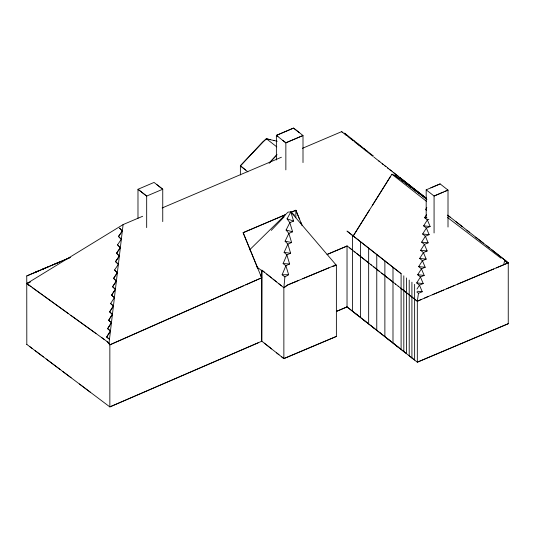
<?xml version="1.0" encoding="UTF-8"?>
<svg xmlns="http://www.w3.org/2000/svg" width="535" height="535" viewBox="0 0 535 535"><rect width="100%" height="100%" fill="white"/><g stroke="black" fill="none" stroke-linecap="round" stroke-linejoin="round"><path stroke-width="0.8" d="M249.577 249.912L288.057 212.101L290.819 211.934L336.381 265.3L336.381 336.428L283.864 358.597L283.864 287.763L284.894 276.923L288.646 274.716L285.891 265.748L283.109 263.574L286.86 254.847L290.619 253.256L287.857 244.127L285.101 241.211L288.853 233.394L292.605 231.802L289.83 222.66L287.068 218.842L290.819 211.934L294.578 215.23M336.381 336.428L283.864 358.597L261.842 341.21L109.849 406.908L109.849 344.841L109.04 342.935L110.457 331.018L107.635 328.677L111.467 322.545L113.42 306.047L110.611 303.532L114.43 297.574L115.386 289.402L111.594 295.139L114.416 297.727L113.433 305.893L109.621 311.918L112.383 314.246L109.621 311.918L113.42 306.047M114.43 297.574L111.594 295.139L115.42 289.254L117.379 272.756L114.55 269.988L118.389 264.283L119.345 256.111L116.543 253.222L120.355 247.638L121.338 239.473M121.345 239.319L122.308 231.147L118.509 236.45L121.345 239.319L118.509 236.45L122.341 231L123.103 224.58L142.644 216.267M117.379 272.756L113.581 278.381L116.342 280.955L113.581 278.381L117.332 272.636L118.369 264.444M118.309 264.31L115.553 261.602L119.358 255.957L120.342 247.792L117.533 244.843L121.271 239.339M109.421 339.237L106.659 337.07L110.471 330.857L111.454 322.699L108.632 320.298L112.383 314.246M426.683 214.421L424.596 217.698L427.358 219.952L430.133 226.512L426.382 228.104L422.63 234.002L425.385 236.256L428.147 242.81L424.395 244.408L420.644 250.3L423.419 252.567L426.181 259.114L422.429 260.712L418.671 266.611L421.433 268.858L424.195 275.418L420.436 277.01L416.705 282.915L419.467 285.168L422.229 291.722L418.47 293.314L417.32 301.252L417.32 362.182L508.25 323.715L508.25 262.859L502.833 258.418M261.655 341.303L261.842 270.168L276.535 281.905M284.894 276.923L282.132 274.763L285.891 265.748L289.622 263.982L286.86 254.847L284.105 252.393L287.857 244.127L291.608 242.529L288.853 233.394L286.091 230.037L289.83 222.66L293.575 221.069L290.819 211.934M369.404 210.135L353.16 236.075M353.087 236.189L391.921 174.229L395.673 176.042L399.424 178.837M372.454 205.279L390.603 176.303M110.457 331.018L106.659 337.07L109.481 339.177M416.966 289.094L419.467 285.168L423.218 283.57L420.436 277.01L417.681 274.756L421.433 268.858L425.185 267.266L422.429 260.712L419.667 258.459L423.419 252.567L427.157 250.962L424.395 244.408L421.64 242.154L425.385 236.256L429.144 234.664L426.382 228.104L423.62 225.857L427.358 219.952L428.863 219.31M111.454 322.699L107.635 328.677L110.471 330.857M426.843 207.58L425.592 209.546L426.696 210.449M112.43 314.366L108.632 320.298L111.467 322.545M116.342 280.955L112.584 286.76L115.346 289.281M116.383 281.082L112.584 286.76L115.42 289.254M119.345 256.111L115.553 261.602L118.389 264.283M120.342 247.792L116.543 253.222L119.358 255.957M276.842 154.849L269.346 162.914M240.382 174.912L240.382 165.823L262.785 141.835L266.537 138.846L270.289 139.682M247.892 171.849L240.382 165.823L266.169 138.759L274.04 140.524M269.092 163.182L276.983 154.715M271.278 230.384L284.306 216.682M278.508 283.483L283.864 287.763L287.529 285.035L295.052 281.905M283.864 287.763L287.629 284.995L298.824 280.347M123.103 224.58L26.81 283.557L31.184 286.793M117.332 272.636L114.55 269.988M261.842 277.698L258.144 279.337M421.092 299.52L417.32 301.252L403.811 290.599M204.678 302.95L109.849 344.841L107.074 341.484M234.511 289.769L109.849 344.841M245.705 284.834L256.887 279.885M206.236 302.262L260.625 278.247M235.902 289.167L243.305 285.884M282.687 140.331L285.857 142.812L303.004 135.522L303.004 162.587M41.824 269.573L45.555 267.975M258.144 342.815L109.849 406.908L26.75 344.366M299.058 132.426L293.521 128.092L276.374 135.382L285.857 142.812L303.004 135.522L293.521 128.092L276.374 135.382L276.374 159.985M28.362 282.908L26.89 283.537L29.458 285.55M285.302 214.749L243.131 232.685L257.716 268.242M302.168 225.643L295.855 210.268L290.933 212.362M430.822 187.859L440.118 183.913L448.009 190.099L448.009 227.027M426.181 217.738L426.181 189.838L440.118 183.913M347.028 246.073L327.453 254.306M281.417 157.243L162.138 207.968M302.435 148.322L341.624 131.657L346.64 135.616L347.322 135.322L373.377 156.059L372.688 156.14L367.358 151.94L366.863 150.87L366.181 151.004L360.844 146.804L360.349 145.674L359.667 145.874L354.337 141.675L353.836 140.484L353.154 140.738L347.824 136.545L347.322 135.322L344.567 133.121L346.64 135.616M26.81 344.42L26.75 275.899L70.526 257.395M26.81 275.953L59.405 262.096M69.557 257.803L53.045 264.772M30.428 282.019L26.81 283.557L42.532 294.972M285.603 214.622L243.131 232.685L261.655 277.785L260.498 274.977M290.853 212.395L295.855 210.268L299.406 218.922M444.792 191.47L448.009 190.099L434.072 196.024L426.181 189.838M336.401 311.423L347.014 306.916L406.52 353.688L406.52 277.939M443.368 192.078L434.072 196.024L434.072 232.952M336.649 311.31L347.014 306.916L417.32 362.182L508.25 323.715M446.424 288.867L508.25 262.859L491.999 249.925M457.331 284.279L493.698 268.985M326.992 254.506L347.014 246.04M504.599 264.39L508.25 262.859M428.595 296.357L417.32 301.252L406.52 292.739M443.622 290.03L432.347 294.772M454.897 285.295L424.596 298.035M496.239 267.928L503.749 264.758L504.739 259.943L507.494 263.166L505.495 260.505M38.025 271.131L34.247 272.716L38.012 271.138M41.77 269.54L49.28 266.376M295.133 281.878L306.328 277.21M335.097 264.303L336.381 265.3L332.643 266.283L302.616 278.755M306.381 277.197L313.844 274.087M313.885 274.08L328.878 267.834M332.656 266.269L336.381 265.3M379.883 161.256L379.201 161.269L373.871 157.069M282.132 274.763L288.646 274.716M283.109 263.574L289.622 263.982M386.397 166.452L385.715 166.405L380.385 162.199M424.596 217.698L427.044 217.946M419.667 258.459L426.181 259.114M423.62 225.857L430.133 226.512M422.63 234.002L429.144 234.664M421.64 242.154L428.147 242.81M420.644 250.3L427.157 250.962M418.671 266.611L425.185 267.266M417.681 274.756L424.195 275.418M416.705 282.915L423.218 283.57M417.34 291.227L422.229 291.722M284.105 252.393L290.619 253.256M285.101 241.211L291.608 242.529M273.552 140.417L277.224 141.24M286.091 230.037L292.605 231.802M287.068 218.842L293.575 221.069M53.881 303.144L32.347 287.636M54.483 303.586L87.693 327.52M62.388 309.277L43.429 295.614M62.782 309.571L68.319 313.557M93.237 331.513L70.894 315.409M93.585 331.767L109.04 342.935M87.907 327.667L96.012 333.512M101.536 337.491L104.312 339.498M401.497 180.382L406.921 184.421M408.78 185.812L419.674 193.924M421.928 195.609L426.93 199.334L418.176 192.807M394.241 174.972L403.163 181.626M405.149 183.104L410.666 187.217M412.411 188.514L416.043 191.222M35.109 350.659L43.429 356.919M62.782 371.491L71.101 377.743M90.475 392.329L79.401 383.99M29.572 346.493L32.347 348.586M46.191 358.998L60.02 369.411M447.581 217.544L500.987 258.218M399.705 177.573L401.925 179.312M450.363 217.284L447.601 215.123L462.2 226.566M455.867 221.604L477.915 238.891M475.735 237.179L483.446 243.218M486.195 245.378L502.739 258.345M426.589 201.401L391.921 174.229M276.374 135.382L277.966 136.626M425.994 198.131L419.48 193.001M478.45 239.299L489.291 247.805M407.991 184.073L409.649 185.371M414.063 188.835L426.248 198.351L424.021 196.633M466.901 230.251L469.656 232.411M266.537 138.846L276.789 146.884M409.208 280.059L409.208 355.808L414.632 360.068L414.632 284.326M256.272 266.443L261.655 270.663M393.412 172.464L398.742 176.664M378.84 161.062L379.944 161.931M382.231 163.737L383.307 164.573M384.912 165.837L385.982 166.679M387.587 167.943L388.657 168.786M389.727 169.628L391.326 170.886M392.389 171.722L424.041 196.619M424.462 196.954L426.067 198.217M402.481 179.747L404.132 181.044M405.236 181.913L406.888 183.211M411.308 186.668L412.411 187.538M357.835 239.613L347.014 231.093L401.103 273.673L401.103 349.429M357.848 239.626L371.364 250.266M379.476 256.653L371.364 250.26M401.103 273.673L379.476 256.646M351.301 249.216L347.028 245.853L347.028 306.929M354.05 251.39L371.364 265.032M370.601 264.43L379.476 271.426M387.153 277.471L381.642 273.124M400.942 288.345L403.698 290.512M387.587 277.819L392.991 282.072M395.418 283.991L398.408 286.345M406.46 292.685L398.174 286.158M156.962 184.709L162.747 189.243L162.747 221.61M386.899 167.328L392.229 171.534M399.939 177.607L405.256 181.793M406.453 182.736L421.787 194.847M356.805 253.557L365.091 260.084M373.356 266.604L395.693 284.212M349.743 247.986L355.14 252.246M365.96 260.772L368.655 262.892M387.587 338.809L390.276 340.929M398.388 347.302L392.991 343.055L392.991 267.286M355.146 313.303L357.835 315.423M363.258 319.683L365.947 321.802M371.364 326.056L374.052 328.176M379.476 332.429L382.164 334.549M264.297 343.149L271.626 348.934M276.535 352.806L278.976 354.732M281.43 356.671L283.864 358.597M264.297 272.128L261.842 270.168L261.842 341.21M266.738 274.08L271.626 277.986M281.43 285.817L273.01 279.089M240.382 165.823L245.652 170.05M416.818 291.963L418.47 293.314M342.828 132.64L341.624 131.657M110.611 303.532L113.433 305.893M117.533 244.843L120.355 247.638M122.341 231L119.499 228.071L122.261 231.02M364.101 148.703L366.181 151.004M357.587 143.514L359.667 145.874M351.08 138.318L353.154 140.738M300.877 222.493L301.82 224.787M411.917 282.192L411.917 357.935M403.811 275.806L403.811 351.562M384.879 260.899L384.879 336.682M376.767 254.52L376.767 330.302M368.655 248.133L368.655 323.929M360.543 241.746L360.543 317.556M352.431 235.36L352.431 311.176M295.855 210.268L295.855 217.765M285.857 142.812L285.857 169.876M146.677 227.616L146.677 196.077L137.983 189.276L154.06 182.435L162.747 189.243L146.677 196.077L137.983 189.276L137.983 218.32"/></g></svg>
